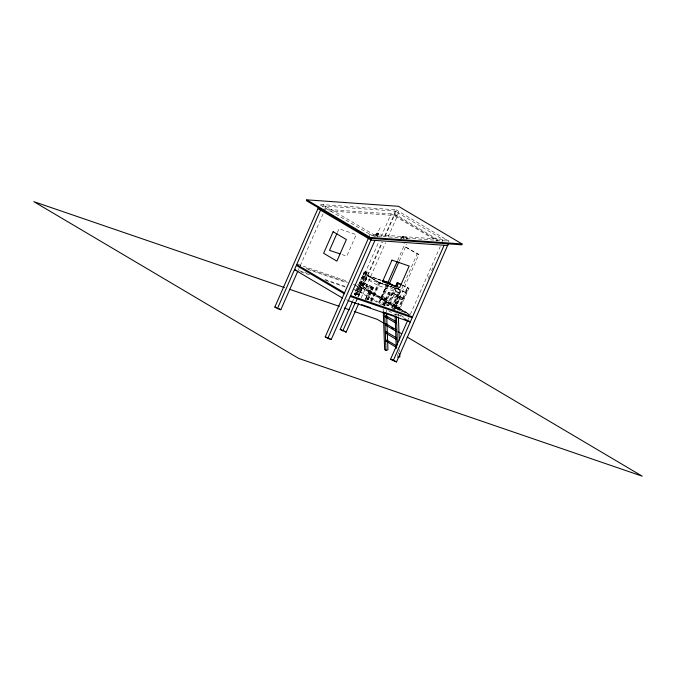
<?xml version="1.0" encoding="UTF-8"?>
<svg xmlns="http://www.w3.org/2000/svg" width="676" height="676" viewBox="0 0 676 676"><rect width="100%" height="100%" fill="white"/><g stroke="black" fill="none" stroke-linecap="round" stroke-linejoin="round"><path stroke-width="0.51" stroke-dasharray="3.38 2.54" d="M376.963 236.617C377.343 235.147 375.915 235.189 375.569 236.642M406.394 238.713C409.453 239.701 404.721 235.544 403.623 238.189M324.919 208.816L325.595 206.188M369.265 235.966L369.721 234.217L446.405 239.625L445.957 241.374M372.941 236.228L373.397 234.479L323.001 204.651M396.009 209.805L448.999 241.163L372.315 235.755L319.325 204.397L396.009 209.805L394.885 214.174L384.695 237.268M388.108 236.963L397.48 215.712L398.612 211.343L321.92 205.926M441.825 242.87L442.729 239.372L394.936 211.081L393.804 215.45L384.044 237.394M396.609 314.382L395.764 315.041L388.573 310.799M298.327 270.011L299.079 268.321M300.203 265.769L323.289 213.422M337.358 232.544L339.014 228.792L356.235 234.631L346.729 256.187L340.991 254.244M380.132 227.787L377.58 233.034L378.095 233.465L376.726 233.186L378.433 233.964L377.419 233.203M378.281 234.04L377.656 236.532M360.511 284.714L369.907 289.117L371.538 289.683L372.772 289.066L360.291 283.438L359.057 284.055L360.511 284.714L355.906 295.15L354.283 294.584L364.17 272.166L365.724 271.389L367.178 272.048L357.291 294.466L355.686 293.883L365.724 271.389M354.283 294.584L364.339 272.082L365.792 272.732L361.06 283.168L372.079 288.145L373.634 287.368L361.009 281.808L359.776 282.424L361.229 283.083M364.474 272.141L362.353 276.932L363.587 276.315M352.72 300.989L353.556 299.088M355.23 295.294L378.923 241.577M381.027 236.811L391.125 213.912L437.085 241.07M355.737 295.243L365.708 272.698M366.941 272.082L364.829 276.873L363.595 277.49M357.139 294.542L361.745 284.097M362.463 282.467L367.034 272.115L365.572 271.465M392.342 308.205L399.144 292.784L386.266 285.331L366.003 278.394L366.536 278.706L359.311 295.082L358.094 294.533L366.645 275.14L380.841 279.999M358.626 294.854L367.178 275.453M355.737 301.572L357.41 297.778M357.824 296.832L381.94 242.16M356.269 301.733L357.959 297.879M358.39 296.916L382.574 242.076M397.099 287.942L399.693 289.742L379.43 282.805L367.769 275.901L381.374 280.312M361.187 297.989L385.548 242.76M365.302 299.553L370.625 287.486L371.614 289.514M365.479 299.468L370.085 289.024M372.848 287.148L363.206 282.745L361.804 283.472L371.572 287.748M373.634 287.368L368.166 299.51L366.713 298.851L372.18 286.709M366.755 300.212L372.079 288.145M366.933 300.127L372.256 288.052M372.789 287.173L371.47 287.832M368.166 299.51L373.49 287.444M370.44 300.626L378.568 282.196M371.124 300.862L377.926 285.449L365.851 278.47L366.536 278.706M370.811 302.062L379.371 282.661L366.645 275.14M379.43 282.805L367.862 275.681M371.918 301.335L380.056 282.898M387.483 285.88L380.258 302.265L379.574 302.028L379.042 301.716L386.266 285.331M387.052 284.402L381.137 297.812L382.802 298.378L384.762 297.77L386.089 298.555L386.351 305.873M397.615 260.446L403.952 246.072L418.866 254.489L396.051 306.22L396.161 309.363M379.574 302.028L386.799 285.652M380.258 302.265L379.726 301.952L388.286 282.551M388.717 284.968L382.802 298.378L383.03 304.656M399.279 261.02L405.617 246.647M397.446 310.081L402.051 299.637L402.609 299.721L393.685 295.387L388.201 294.178L389.46 294.787L384.855 305.231L383.038 304.538L388.362 292.463L392.587 293.071L403.825 298.522L399.6 297.913L388.362 292.463M383.038 304.538L383.596 304.614L388.92 292.547L388.979 294.533M389.258 292.809L392.959 293.342L402.93 298.175L399.22 297.643M384.298 305.146L389.621 293.08M405.727 292.531L396.804 288.204L389.08 305.831L388.523 305.746L387.264 305.138L395.08 287.427M387.264 305.138L387.821 305.222L395.654 287.469M388.523 305.746L393.128 295.311M396.854 288.204L396.33 288.137L393.846 293.68L403.327 298.091L402.769 298.006L407.332 287.663L408.946 288.255L399.06 310.673M391.311 307.85L398.113 292.429L399.144 292.784L400.479 289.767L401.003 290.08L392.452 309.481M392.266 307.2L399.972 289.725M409.081 314.348L394.387 305.653L417.202 253.914L403.952 246.072M393.221 309.473L398.544 297.406M393.778 309.557L398.384 299.113L403.107 300.152L402.051 299.637M394.269 309.988L399.6 297.913M395.249 309.118L400.158 297.998M407.366 287.663L405.254 292.463L396.33 288.137M398.003 310.157L407.89 287.739M398.916 309.642L408.389 288.17L408.946 288.255M408.084 319.537L408.828 317.847M410.374 314.34L440.253 246.596M428.195 278.436L429.463 275.555M431.575 270.755L432.851 267.873M374.242 236.592L376.405 234.057L378.028 234.944L376.431 234.099L376.616 233.634L378.23 234.335L376.684 233.372L378.315 234.031M403.885 238.315L404.78 237.597L407.451 238.476M406.47 238.518L407.02 237.656M367.178 272.048L365.623 272.817L364.17 272.166M355.686 293.883L357.291 294.466M366.713 298.851L368.31 299.443M376.743 235.24L377.166 235.223M395.722 305.56C393.905 306.735 397.023 307.403 396.153 305.628L384.771 298.893L384.061 299.206L384.069 300.119L395.333 306.786M377.022 233.009L377.512 233.169M377.512 233.288C380.242 234.521 375.408 232.696 377.597 233.288M377.985 234.775L376.262 234.175L377.994 234.961M386.089 298.555L384.129 299.164L384.348 305.442M398.164 309.794L398.012 305.611L396.685 304.825L394.725 305.442L394.877 309.625M398.012 305.611L396.051 306.22L394.387 305.653M406.699 244.357L406.048 244.18M407.036 237.656L407.611 238.129M323.001 209.104L394.885 214.174L439.865 240.8M328.739 210.861L397.48 215.712M396.313 313.74L395.604 314.07L395.637 314.974M405.22 292.454L405.777 292.539M389.46 294.787L388.903 294.702L398.384 299.113M376.591 235.425L377.047 235.67L376.481 235.442M417.202 253.914L418.866 254.489M367.769 275.901L381.281 280.532M379.523 282.585L399.786 289.531M379.371 282.661L401.003 290.08M297.609 264.231L347.76 281.419M357.596 284.79L365.53 288.162L409.867 314.399M306.076 268.127L347.38 282.281M353.286 284.309L359.184 286.328L402.364 311.881M307.69 269.327L347.025 282.813M354.892 285.509L365.15 289.024L404.823 312.506M299.299 270.67L307.166 273.366M324.869 279.433L345.52 286.506M353.387 289.21L357.317 290.553L380.656 304.369M300.904 271.87L309.76 274.904M325.494 280.295L345.166 287.038M355.001 290.41L363.282 293.249L384.923 306.059M358.094 294.533L359.311 295.082M379.042 301.716L379.726 301.952M378.07 233.381L378.416 233.769M406.58 238.983L406.935 239.076M406.969 238.527L406.884 238.569M363.46 276.256L364.913 276.915M362.226 276.873L363.68 277.532M354.452 294.499L355.906 295.15M406.952 239.152L406.394 238.831M403.952 243.309L404.51 243.554M402.49 285.137L407.839 287.731M402.009 285.069L408.389 288.17M387.821 305.222L389.08 305.831M383.596 304.614L384.855 305.231M384.069 300.119L384.906 299.882L384.889 298.961M361.778 287.866L409.048 314.779M381.357 297.888L363.84 287.579L385.345 300.305M394.792 305.789L409.681 314.551M395.604 215.568L438.023 240.664M397.006 288.153L399.693 289.742M398.113 292.429L398.646 292.742L377.926 285.449M400.26 315.126L405.668 318.328M397.792 314.509L405.008 318.776M346.619 299.654L348.351 300.685M398.308 313.977L398.384 316.072M399.592 349.543L399.668 351.63M396.685 304.825L396.871 310.056M397.023 314.239L397.099 316.334M398.375 351.892L398.451 353.987M397.784 354.342L397.894 357.477M386.503 310.056L386.579 312.151M384.762 297.77L385.066 306.135M383.174 308.839L383.25 310.935M400.885 238.425A2.704 1.741 -71.1 0 1 402.778 236.701A2.704 1.741 -71.1 0 1 404.223 238.087M400.665 238.349A2.704 1.741 -71.1 0 1 402.744 236.625A2.704 1.741 -71.1 0 1 404.045 238.518M401.459 238.282A2.028 1.301 -71.1 0 1 403.758 238.4M401.679 238.358A2.028 1.301 -71.1 0 1 403.885 238.129"/><path stroke-width="1.01" d="M306.752 199.834L306.524 200.73L370.11 238.366L461.809 244.83L462.038 243.943L398.451 206.307L306.752 199.834L370.338 237.47L462.038 243.943M297.955 270.856L280.81 309.743L277.439 308.586L274.845 307.056L318.649 207.017M321.244 208.554L277.439 308.586M369.037 236.845L325.24 336.876L327.835 338.414L331.198 339.572L374.943 240.394M370.11 238.366L370.338 237.47M371.639 238.383L327.835 338.414M404.763 319.368L407.712 320.382L390.559 359.269L396.525 361.956L448.323 243.791M387.137 341.025L386.748 340.189L386.03 341.042L396.82 347.717M395.815 322.41L395.773 322.925M336.944 233.482L329.508 250.348L340.028 253.914M358.677 303.676L346.129 332.136L340.172 329.44L352.297 301.935M342.766 330.978L355.314 302.527M387.897 282.483L397.192 261.401M392.519 285.5L388.134 282.627L382.337 280.65M389.139 284.013L398.857 261.975M395.494 286.489L397.15 282.72L401.595 284.706M396.06 286.54L397.302 283.734M396.719 287.165L398.443 283.337L398.967 283.413M393.162 360.807L444.115 245.27M396.499 338.608L396.516 339.529L385.582 333.057M387.052 341.186L386.216 341.448M386.047 316.774L385.168 316.647L385.709 315.658L395.849 321.463M385.692 332L386.283 331.832M386.004 323.846L385.624 325.071L396.22 331.341M383.292 311.982L384.644 349.636L385.971 350.421L387.931 349.805L386.613 313.199M397.894 357.477L399.854 356.86L399.744 353.725M386.021 323.838L396.153 329.66M447.875 245.54L371.183 240.132L318.193 208.766M382.777 280.667L388.286 282.551L393.297 285.517M382.244 280.861L388.032 282.847M296.274 270.282L294.592 269.699L342.386 297.989M350.599 295.598L412.554 316.833M350.219 296.46L412.174 317.695M361.491 304.538L370.338 307.572M383.123 311.957L393.947 315.658M348.351 300.685L410.307 321.92L408.583 320.889M284.402 287.528L33.8 201.634L298.75 358.449L642.2 476.166L407.197 337.07M289.387 289.243L339.31 306.346M344.304 308.062L349.298 309.769M354.283 311.484L377.25 319.351L384.509 323.652M274.845 307.056L276.526 307.631M340.172 329.44L341.853 330.015M325.24 336.876L328.604 338.034M390.559 359.269L393.086 360.131M397.15 282.72L401.121 284.638M385.624 325.071L386.452 324.826L386.435 323.914M388.134 282.627L394.404 286.345M385.337 316.892L395.933 323.162M296.84 264.612L344.633 292.902M296.46 265.474L344.253 293.764M391.767 327.945L393.584 329.018M398.122 331.705L401.747 333.851M386.402 331.899L396.491 337.873M387.018 340.273L396.736 346.027M344.397 331.105L346.129 332.136M393.931 360.418L396.525 361.956M279.078 308.721L280.81 309.743M329.465 338.541L331.198 339.572M398.426 317.112L399.254 340.129M396.423 316.681L397.446 344.921M395.097 315.895L396.271 348.326M384.619 312.76L385.971 350.421M333.124 231.724L323.618 253.28L336.868 261.122L346.374 239.566L333.124 231.724M391.987 260.15L382.481 281.706L399.668 287.596L409.174 266.04L391.987 260.15"/></g></svg>
